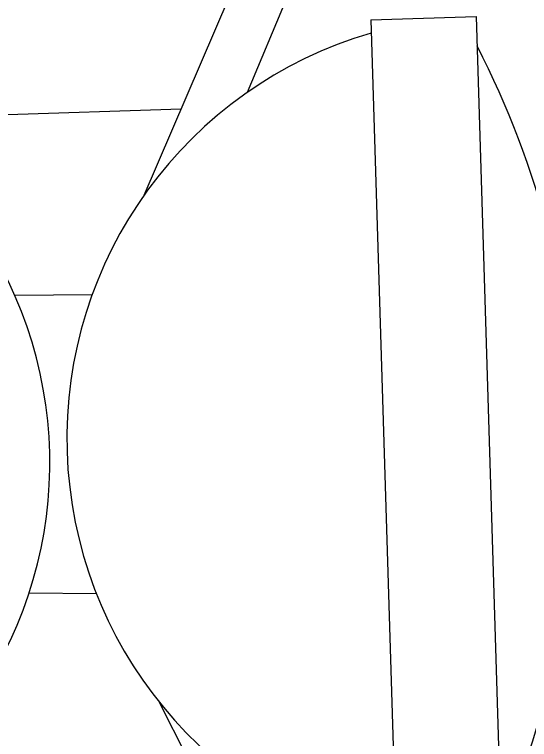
# Model space of a CAD drawing. Header units: millimetres. Extents: x -3208.28 to -3205.6, y 1772.97 to 1773.83.
# Drawn here: x -3206.7628 to -3206.6497, y 1773.3421 to 1773.5013 of the extents above; entities that cross this region are included whole.
import ezdxf

# ---------------------------------------------------------------- set-up
doc = ezdxf.new("R2010")
doc.units = ezdxf.units.MM
doc.header["$LTSCALE"] = 10
doc.layers.add('Veículos', color=2, linetype='Continuous')

msp = doc.modelspace()

# ---------------------------------------------------------------- linework, layer by layer
at = {"layer": 'Veículos'}
for p, q in [((-3206.734296625435, 1773.46168384757), (-3206.705315461119, 1773.529005389152)), ((-3206.711583553739, 1773.484275942005), (-3206.696569738046, 1773.520104013075)), ((-3206.684536639429, 1773.50020477078), (-3206.661358346446, 1773.500917077712)), ((-3206.684536639429, 1773.50020477078), (-3206.678838183969, 1773.314778426915)), ((-3206.661358346446, 1773.500917077712), (-3206.655659890986, 1773.315490733847)), ((-3206.794881344687, 1773.478414370529), (-3206.726148552288, 1773.480611342655)), ((-3206.745732831161, 1773.439761382481), (-3206.762709601969, 1773.43963519317)), ((-3206.744762974724, 1773.374084663816), (-3206.759590854752, 1773.374227257355)), ((-3206.73097964381, 1773.350308540327), (-3206.697881928373, 1773.284765792338))]:
    msp.add_line(p, q, dxfattribs=at)
for centre, radius, start, end in [((-3206.658509118716, 1773.40820390578), 0.09275694231942522, 106.2377513942493, 257.2827270223918), ((-3206.846493026082, 1773.402861954316), 0.09149826912035296, 252.0284395033603, 106.3444205485727), ((-3206.838143486233, 1773.403485958641), 0.1989821390153431, 336.3246393989853, 27.19583901765676)]:
    msp.add_arc(centre, radius, start, end, dxfattribs=at)

doc.saveas('drawing.dxf')
